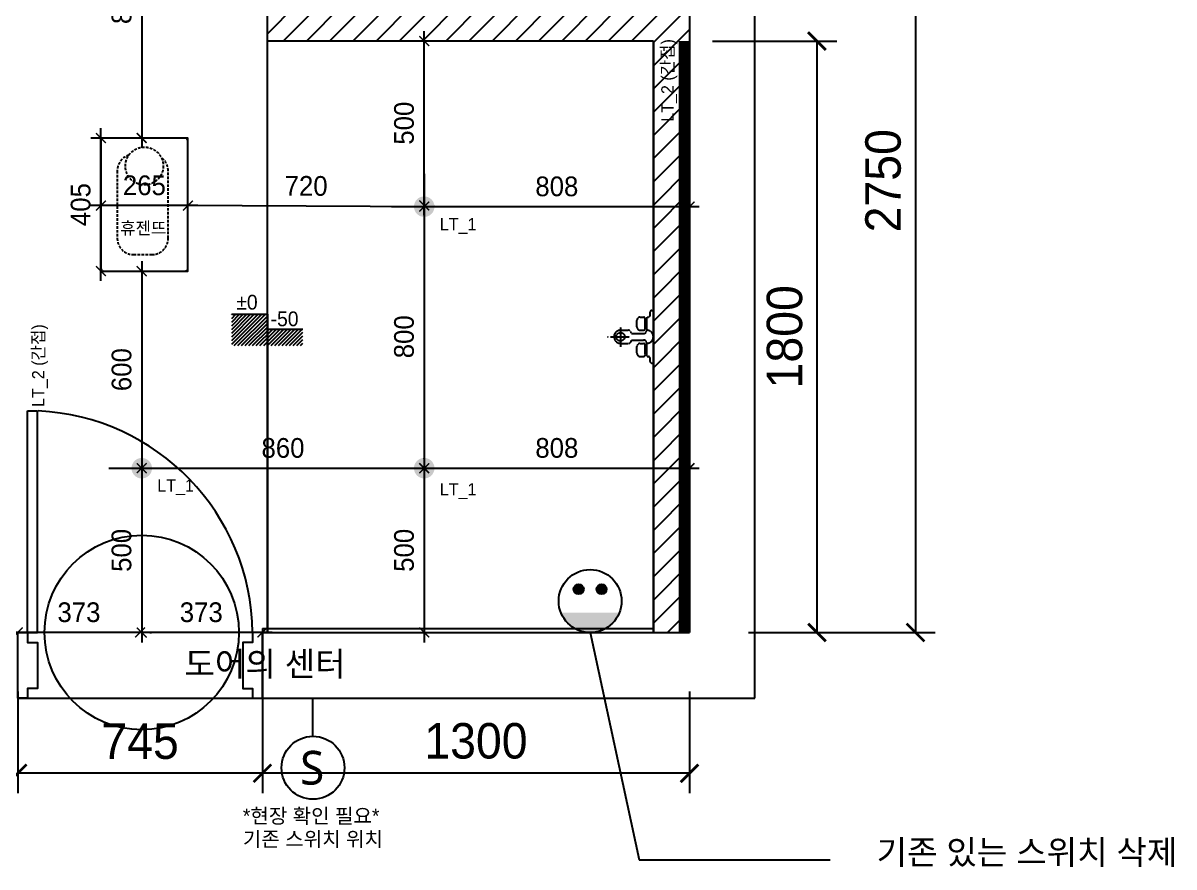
# Model space of a CAD drawing. Header units: millimetres. Extents: x 217202 to 745838, y -6815 to 171372.
# Drawn here: x 423151 to 426656, y 33573 to 36141 of the extents above; entities that cross this region are included whole.
import ezdxf
from ezdxf.enums import TextEntityAlignment as Align

# ---------------------------------------------------------------- set-up
doc = ezdxf.new("R2010")
doc.units = ezdxf.units.MM
doc.header["$PDMODE"] = 3
doc.linetypes.add('DASHED', pattern=[0.75, 0.5, -0.25])
doc.linetypes.add('DH-HID2', pattern=[1.2, 0.8, -0.4])
doc.layers.get('DEFPOINTS').update_dxf_attribs({"color": 248})
for name, color, linetype in [('03-WAL NEW', 3, 'Continuous'), ('06-FUR', 6, 'Continuous'), ('06-LIGHT', 4, 'Continuous'), ('07-DIM', 5, 'Continuous'), ('C-WALL1', 2, 'Continuous'), ('FU-FURM', 251, 'DH-HID2'), ('FUR', 8, 'DASHED'), ('HAT', 5, 'Continuous'), ('RC-LIGHT', 7, 'Continuous'), ('TOILET-1', 6, 'Continuous'), ('도면층4', 4, 'Continuous'), ('도면층5', 5, 'Continuous'), ('설비', 140, 'Continuous')]:
    doc.layers.add(name, color=color, linetype=linetype)
doc.styles.add('HY 울릉도 L', font='')
doc.styles.get("Standard").update_dxf_attribs({"font": ''})
doc.styles.add('YOURNAME', font='HY울릉도M.TTF')
doc.styles.add('코레일둥고', font='Korail_Round_Gothic_Medium.ttf')
doc.styles.get('HY 울릉도 L').set_extended_font_data('HY울릉도L')
doc.styles.get('Standard').set_extended_font_data('Haan YGodic 230')
doc.linetypes.add('ZIGZAG', pattern='A,0.0001,-0.2,[131,ltypeshp.shx,S=0.2,R=0,X=-0.2,Y=0],-0.4,[131,ltypeshp.shx,S=0.2,R=180,X=0.2,Y=0],-0.2', length=0.8001)
doc.dimstyles.new('30', dxfattribs={"dimscale": 30, "dimtxt": 2, "dimasz": 1, "dimexe": 1, "dimexo": 1, "dimgap": 1, "dimtad": 1, "dimdec": 0, "dimrnd": 0.05, "dimdsep": 46, "dimlunit": 6, "dimtxsty": 'HY 울릉도 L', "dimblk": 'ARCHTICK', "dimcen": 2.5, "dimdle": 1, "dimclrd": 133, "dimclre": 133, "dimclrt": 30, "dimadec": 0, "dimazin": 0, "dimtfac": 1, "dimtdec": 0, "dimtix": 1, "dimtmove": 2, "dimatfit": 3, "dimldrblk": 'ARCHTICK', "dimfxl": 1, "dimlwd": -1, "dimlwe": -1, "dimarcsym": 0})
doc.dimstyles.new('YOURNAME-60', dxfattribs={"dimscale": 60, "dimtxt": 1.8, "dimasz": 0.9, "dimexe": 1, "dimexo": 3, "dimgap": 0.7, "dimtad": 1, "dimdec": 0, "dimzin": 0, "dimdsep": 46, "dimtxsty": 'YOURNAME', "dimblk": 'ARCHTICK', "dimcen": 0, "dimclrd": 1, "dimclre": 1, "dimclrt": 7, "dimadec": 0, "dimazin": 0, "dimtfac": 1, "dimtdec": 0, "dimtix": 1, "dimtmove": 2, "dimatfit": 3, "dimldrblk": 'ARCHTICK', "dimfxl": 1, "dimtolj": 1, "dimtzin": 0, "dimarcsym": 0})

# ---------------------------------------------------------------- blocks, each defined once
blk = doc.blocks.new('_ArchTick')
at = {"color": 0, "linetype": 'ByBlock', "const_width": 0.15}
blk.add_lwpolyline([(-0.5, -0.5), (0.5, 0.5)], dxfattribs=at)
blk = doc.blocks.new('*D972')
at = {"layer": 'DEFPOINTS', "color": 0, "transparency": 16777216}
for p in [(423880.2, 34286.4), (425180.6, 34286.4), (423880.2, 33857.8)]:
    blk.add_point(p, dxfattribs=at)
at = {"layer": 'HAT', "color": 1, "lineweight": -2, "transparency": 16777216}
for p, q in [((423880.2, 34106.4), (423880.2, 33797.8)), ((425180.6, 34106.4), (425180.6, 33797.8)), ((425180.6, 33857.8), (423880.2, 33857.8))]:
    blk.add_line(p, q, dxfattribs=at)
at = {"layer": 'HAT', "color": 1, "lineweight": -2, "transparency": 16777216, "xscale": 54, "yscale": 54, "zscale": 54, "rotation": 180}
blk.add_blockref('_ArchTick', (423880.2, 33857.8), dxfattribs=at)
at = {"layer": 'HAT', "color": 1, "lineweight": -2, "transparency": 16777216, "xscale": 54, "yscale": 54, "zscale": 54}
blk.add_blockref('_ArchTick', (425180.6, 33857.8), dxfattribs=at)
at = {"layer": 'HAT', "color": 7, "transparency": 16777216, "insert": (424530.4, 33956), "char_height": 108, "attachment_point": 5, "style": 'YOURNAME'}
blk.add_mtext('\\A1;1300', dxfattribs=at)
blk = doc.blocks.new('*D973')
at = {"layer": 'DEFPOINTS', "color": 0, "transparency": 16777216}
for p in [(423135.2, 34286.4), (423880.2, 34286.4), (423135.2, 33857.8)]:
    blk.add_point(p, dxfattribs=at)
at = {"layer": 'HAT', "color": 1, "lineweight": -2, "transparency": 16777216}
for p, q in [((423135.2, 34106.4), (423135.2, 33797.8)), ((423880.2, 34106.4), (423880.2, 33797.8)), ((423880.2, 33857.8), (423135.2, 33857.8))]:
    blk.add_line(p, q, dxfattribs=at)
at = {"layer": 'HAT', "color": 1, "lineweight": -2, "transparency": 16777216, "xscale": 54, "yscale": 54, "zscale": 54, "rotation": 180}
blk.add_blockref('_ArchTick', (423135.2, 33857.8), dxfattribs=at)
at = {"layer": 'HAT', "color": 1, "lineweight": -2, "transparency": 16777216, "xscale": 54, "yscale": 54, "zscale": 54}
blk.add_blockref('_ArchTick', (423880.2, 33857.8), dxfattribs=at)
at = {"layer": 'HAT', "color": 7, "transparency": 16777216, "insert": (423507.7, 33954.9), "char_height": 108, "attachment_point": 5, "style": 'YOURNAME'}
blk.add_mtext('\\A1;745', dxfattribs=at)
blk = doc.blocks.new('*D948')
at = {"layer": 'DEFPOINTS', "color": 0, "transparency": 16777216}
for p in [(425180.6, 37036.4), (425180.6, 34286.4), (425868.8, 34286.4)]:
    blk.add_point(p, dxfattribs=at)
at = {"layer": 'HAT', "color": 1, "lineweight": -2, "transparency": 16777216}
for p, q in [((425360.6, 37036.4), (425928.8, 37036.4)), ((425868.8, 37036.4), (425868.8, 34286.4)), ((425360.6, 34286.4), (425928.8, 34286.4))]:
    blk.add_line(p, q, dxfattribs=at)
at = {"layer": 'HAT', "color": 1, "lineweight": -2, "transparency": 16777216, "xscale": 54, "yscale": 54, "zscale": 54}
for p, rotation in [((425868.8, 37036.4), 90), ((425868.8, 34286.4), 270)]:
    blk.add_blockref('_ArchTick', p, dxfattribs=dict(at, rotation=rotation))
at = {"layer": 'HAT', "color": 7, "transparency": 16777216, "insert": (425770.6, 35661.4), "char_height": 108, "attachment_point": 5, "rotation": 90, "style": 'YOURNAME'}
blk.add_mtext('\\A1;2750', dxfattribs=at)
blk = doc.blocks.new('*D950')
at = {"layer": 'DEFPOINTS', "color": 0, "transparency": 16777216}
for p in [(425070.6, 36086.4), (425180.6, 34286.4), (425568.8, 34286.4)]:
    blk.add_point(p, dxfattribs=at)
at = {"layer": 'HAT', "color": 1, "lineweight": -2, "transparency": 16777216}
for p, q in [((425250.6, 36086.4), (425628.8, 36086.4)), ((425568.8, 36086.4), (425568.8, 34286.4)), ((425360.6, 34286.4), (425628.8, 34286.4))]:
    blk.add_line(p, q, dxfattribs=at)
at = {"layer": 'HAT', "color": 1, "lineweight": -2, "transparency": 16777216, "xscale": 54, "yscale": 54, "zscale": 54}
for p, rotation in [((425568.8, 36086.4), 90), ((425568.8, 34286.4), 270)]:
    blk.add_blockref('_ArchTick', p, dxfattribs=dict(at, rotation=rotation))
at = {"layer": 'HAT', "color": 7, "transparency": 16777216, "insert": (425470.6, 35186.4), "char_height": 108, "attachment_point": 5, "rotation": 90, "style": 'YOURNAME'}
blk.add_mtext('\\A1;1800', dxfattribs=at)
blk = doc.blocks.new('ghehrth')
at = {"layer": '06-LIGHT'}
h = blk.add_hatch(color=256, dxfattribs=at)
h.dxf.hatch_style = 1
edge = h.paths.add_edge_path()
edge.add_arc((74745, 23106.8), 31.2, 270, 630)
at = {"color": 1, "linetype": 'Continuous'}
for p, q in [((74745, 23006.8), (74745, 23206.8)), ((74645, 23106.8), (74845, 23106.8))]:
    blk.add_line(p, q, dxfattribs=at)
blk = doc.blocks.new('*D960')
at = {"layer": '06-FUR', "color": 133, "transparency": 16777216}
for p, q in [((423512.7, 36646.3), (423512.7, 35761.3)), ((423542.7, 36616.3), (423542.7, 36616.3)), ((423542.7, 35791.3), (423542.7, 35791.3))]:
    blk.add_line(p, q, dxfattribs=at)
at = {"layer": 'DEFPOINTS', "color": 0, "transparency": 16777216}
for p in [(423512.7, 36616.3), (423512.7, 35791.3), (423512.7, 35791.3)]:
    blk.add_point(p, dxfattribs=at)
at = {"layer": '06-FUR', "color": 133, "transparency": 16777216, "xscale": 30, "yscale": 30, "zscale": 30}
for p, rotation in [((423512.7, 36616.3), 90), ((423512.7, 35791.3), 270)]:
    blk.add_blockref('_ArchTick', p, dxfattribs=dict(at, rotation=rotation))
at = {"layer": '06-FUR', "color": 30, "transparency": 16777216, "insert": (423451.4, 36203.8), "char_height": 60, "attachment_point": 5, "rotation": 90, "style": 'HY 울릉도 L'}
blk.add_mtext('825', dxfattribs=at)
blk = doc.blocks.new('*D961')
at = {"layer": '06-FUR', "color": 133, "transparency": 16777216}
for p, q in [((423512.7, 35416.3), (423512.7, 34756.4)), ((423542.7, 35386.3), (423542.7, 35386.3)), ((423542.7, 34786.4), (423542.7, 34786.4))]:
    blk.add_line(p, q, dxfattribs=at)
at = {"layer": 'DEFPOINTS', "color": 0, "transparency": 16777216}
for p in [(423512.7, 35386.3), (423512.7, 34786.4), (423512.7, 34786.4)]:
    blk.add_point(p, dxfattribs=at)
at = {"layer": '06-FUR', "color": 133, "transparency": 16777216, "xscale": 30, "yscale": 30, "zscale": 30}
for p, rotation in [((423512.7, 35386.3), 90), ((423512.7, 34786.4), 270)]:
    blk.add_blockref('_ArchTick', p, dxfattribs=dict(at, rotation=rotation))
at = {"layer": '06-FUR', "color": 30, "transparency": 16777216, "insert": (423451.5, 35086.4), "char_height": 60, "attachment_point": 5, "rotation": 90, "style": 'HY 울릉도 L'}
blk.add_mtext('600', dxfattribs=at)
blk = doc.blocks.new('*D981')
at = {"layer": '06-FUR', "color": 133, "transparency": 16777216}
for p, q in [((423512.7, 34816.4), (423512.7, 34256.4)), ((423542.7, 34786.4), (423542.7, 34786.4)), ((423537.7, 34286.4), (423542.7, 34286.4))]:
    blk.add_line(p, q, dxfattribs=at)
at = {"layer": 'DEFPOINTS', "color": 0, "transparency": 16777216}
for p in [(423512.7, 34786.4), (423507.7, 34286.4), (423512.7, 34286.4)]:
    blk.add_point(p, dxfattribs=at)
at = {"layer": '06-FUR', "color": 133, "transparency": 16777216, "xscale": 30, "yscale": 30, "zscale": 30}
for p, rotation in [((423512.7, 34786.4), 90), ((423512.7, 34286.4), 270)]:
    blk.add_blockref('_ArchTick', p, dxfattribs=dict(at, rotation=rotation))
at = {"layer": '06-FUR', "color": 30, "transparency": 16777216, "insert": (423451.4, 34536.4), "char_height": 60, "attachment_point": 5, "rotation": 90, "style": 'HY 울릉도 L'}
blk.add_mtext('500', dxfattribs=at)
blk = doc.blocks.new('*D962')
at = {"layer": '06-FUR', "color": 133, "transparency": 16777216}
for p, q in [((424372.9, 34816.5), (424372.9, 34256.4)), ((424402.9, 34786.5), (424402.9, 34786.5)), ((424402.9, 34286.4), (424402.9, 34286.4))]:
    blk.add_line(p, q, dxfattribs=at)
at = {"layer": 'DEFPOINTS', "color": 0, "transparency": 16777216}
for p in [(424372.9, 34786.5), (424372.9, 34286.4), (424372.9, 34286.4)]:
    blk.add_point(p, dxfattribs=at)
at = {"layer": '06-FUR', "color": 133, "transparency": 16777216, "xscale": 30, "yscale": 30, "zscale": 30}
for p, rotation in [((424372.9, 34786.5), 90), ((424372.9, 34286.4), 270)]:
    blk.add_blockref('_ArchTick', p, dxfattribs=dict(at, rotation=rotation))
at = {"layer": '06-FUR', "color": 30, "transparency": 16777216, "insert": (424311.6, 34536.5), "char_height": 60, "attachment_point": 5, "rotation": 90, "style": 'HY 울릉도 L'}
blk.add_mtext('500', dxfattribs=at)
blk = doc.blocks.new('*D963')
at = {"layer": '06-FUR', "color": 133, "transparency": 16777216}
for p, q in [((424372.9, 35616.5), (424372.9, 34756.5)), ((424402.9, 35586.5), (424402.9, 35586.5)), ((424402.9, 34786.5), (424402.9, 34786.5))]:
    blk.add_line(p, q, dxfattribs=at)
at = {"layer": 'DEFPOINTS', "color": 0, "transparency": 16777216}
for p in [(424372.9, 35586.5), (424372.9, 34786.5), (424372.9, 34786.5)]:
    blk.add_point(p, dxfattribs=at)
at = {"layer": '06-FUR', "color": 133, "transparency": 16777216, "xscale": 30, "yscale": 30, "zscale": 30}
for p, rotation in [((424372.9, 35586.5), 90), ((424372.9, 34786.5), 270)]:
    blk.add_blockref('_ArchTick', p, dxfattribs=dict(at, rotation=rotation))
at = {"layer": '06-FUR', "color": 30, "transparency": 16777216, "insert": (424311.6, 35186.5), "char_height": 60, "attachment_point": 5, "rotation": 90, "style": 'HY 울릉도 L'}
blk.add_mtext('800', dxfattribs=at)
blk = doc.blocks.new('*D964')
at = {"layer": '06-FUR', "color": 133, "transparency": 16777216}
for p, q in [((423653.4, 35615.8), (423653.4, 35615.8)), ((424373, 35612.5), (424373, 35612.5)), ((424402.9, 35582.4), (423623.2, 35585.9))]:
    blk.add_line(p, q, dxfattribs=at)
at = {"layer": 'DEFPOINTS', "color": 0, "transparency": 16777216}
for p in [(423653.2, 35585.8), (423653.2, 35585.8), (424372.9, 35582.5)]:
    blk.add_point(p, dxfattribs=at)
at = {"layer": '06-FUR', "color": 133, "transparency": 16777216, "xscale": 30, "yscale": 30, "zscale": 30}
for p, rotation in [((423653.2, 35585.8), 179.7415608344424), ((424372.9, 35582.5), 359.7415608344425)]:
    blk.add_blockref('_ArchTick', p, dxfattribs=dict(at, rotation=rotation))
at = {"layer": '06-FUR', "color": 30, "transparency": 16777216, "insert": (424013.3, 35645.4), "char_height": 60, "attachment_point": 5, "rotation": 359.7416, "style": 'HY 울릉도 L'}
blk.add_mtext('720', dxfattribs=at)
blk = doc.blocks.new('*D966')
at = {"layer": '06-FUR', "color": 133, "transparency": 16777216}
for p, q in [((424372.9, 35556.5), (424372.9, 36116.4)), ((424402.9, 36086.4), (424402.9, 36086.4)), ((424402.9, 35586.5), (424402.9, 35586.5))]:
    blk.add_line(p, q, dxfattribs=at)
at = {"layer": 'DEFPOINTS', "color": 0, "transparency": 16777216}
for p in [(424372.9, 36086.4), (424372.9, 36086.4), (424372.9, 35586.5)]:
    blk.add_point(p, dxfattribs=at)
at = {"layer": '06-FUR', "color": 133, "transparency": 16777216, "xscale": 30, "yscale": 30, "zscale": 30}
for p, rotation in [((424372.9, 36086.4), 90), ((424372.9, 35586.5), 270)]:
    blk.add_blockref('_ArchTick', p, dxfattribs=dict(at, rotation=rotation))
at = {"layer": '06-FUR', "color": 30, "transparency": 16777216, "insert": (424311.6, 35836.5), "char_height": 60, "attachment_point": 5, "rotation": 90, "style": 'HY 울릉도 L'}
blk.add_mtext('500', dxfattribs=at)
blk = doc.blocks.new('*D969')
at = {"layer": '06-FUR', "color": 133, "transparency": 16777216}
for p, q in [((423512.7, 34956.4), (423512.7, 34756.5)), ((424372.9, 34816.4), (424372.9, 34816.5)), ((423482.7, 34786.5), (424402.9, 34786.5))]:
    blk.add_line(p, q, dxfattribs=at)
at = {"layer": 'DEFPOINTS', "color": 0, "transparency": 16777216}
for p in [(423512.7, 34986.4), (424372.9, 34786.5), (424372.9, 34786.4)]:
    blk.add_point(p, dxfattribs=at)
at = {"layer": '06-FUR', "color": 133, "transparency": 16777216, "xscale": 30, "yscale": 30, "zscale": 30, "rotation": 180}
blk.add_blockref('_ArchTick', (423512.7, 34786.5), dxfattribs=at)
at = {"layer": '06-FUR', "color": 133, "transparency": 16777216, "xscale": 30, "yscale": 30, "zscale": 30}
blk.add_blockref('_ArchTick', (424372.9, 34786.5), dxfattribs=at)
at = {"layer": '06-FUR', "color": 30, "transparency": 16777216, "insert": (423942.8, 34847.8), "char_height": 60, "attachment_point": 5, "style": 'HY 울릉도 L'}
blk.add_mtext('860', dxfattribs=at)
blk = doc.blocks.new('*D982')
at = {"layer": '06-FUR', "color": 133, "transparency": 16777216}
for p, q in [((424342.9, 35582.5), (425210.6, 35582.5)), ((425180.6, 35570.9), (425180.6, 35552.5))]:
    blk.add_line(p, q, dxfattribs=at)
at = {"layer": 'DEFPOINTS', "color": 0, "transparency": 16777216}
for p in [(424372.9, 35582.5), (425180.6, 35600.9), (425180.6, 35582.5)]:
    blk.add_point(p, dxfattribs=at)
at = {"layer": '06-FUR', "color": 133, "transparency": 16777216, "xscale": 30, "yscale": 30, "zscale": 30, "rotation": 180}
blk.add_blockref('_ArchTick', (424372.9, 35582.5), dxfattribs=at)
at = {"layer": '06-FUR', "color": 133, "transparency": 16777216, "xscale": 30, "yscale": 30, "zscale": 30}
blk.add_blockref('_ArchTick', (425180.6, 35582.5), dxfattribs=at)
at = {"layer": '06-FUR', "color": 30, "transparency": 16777216, "insert": (424776.7, 35643.8), "char_height": 60, "attachment_point": 5, "style": 'HY 울릉도 L'}
blk.add_mtext('808', dxfattribs=at)
blk = doc.blocks.new('*D983')
at = {"layer": '06-FUR', "color": 133, "transparency": 16777216}
for p, q in [((425180.6, 34863.1), (425180.6, 34756.5)), ((424342.9, 34786.5), (425210.6, 34786.5))]:
    blk.add_line(p, q, dxfattribs=at)
at = {"layer": 'DEFPOINTS', "color": 0, "transparency": 16777216}
for p in [(425180.6, 34893.1), (424372.9, 34786.5), (425180.6, 34786.5)]:
    blk.add_point(p, dxfattribs=at)
at = {"layer": '06-FUR', "color": 133, "transparency": 16777216, "xscale": 30, "yscale": 30, "zscale": 30, "rotation": 180}
blk.add_blockref('_ArchTick', (424372.9, 34786.5), dxfattribs=at)
at = {"layer": '06-FUR', "color": 133, "transparency": 16777216, "xscale": 30, "yscale": 30, "zscale": 30}
blk.add_blockref('_ArchTick', (425180.6, 34786.5), dxfattribs=at)
at = {"layer": '06-FUR', "color": 30, "transparency": 16777216, "insert": (424776.7, 34847.8), "char_height": 60, "attachment_point": 5, "style": 'HY 울릉도 L'}
blk.add_mtext('808', dxfattribs=at)
blk = doc.blocks.new('*D984')
at = {"layer": '06-FUR', "color": 133, "transparency": 16777216}
blk.add_line((423910.2, 34286.4), (423477.7, 34286.4), dxfattribs=at)
at = {"layer": 'DEFPOINTS', "color": 0, "transparency": 16777216}
for p in [(423507.7, 34286.4), (423507.7, 34286.4), (423880.2, 34286.4)]:
    blk.add_point(p, dxfattribs=at)
at = {"layer": '06-FUR', "color": 133, "transparency": 16777216, "xscale": 30, "yscale": 30, "zscale": 30, "rotation": 180}
blk.add_blockref('_ArchTick', (423507.7, 34286.4), dxfattribs=at)
at = {"layer": '06-FUR', "color": 133, "transparency": 16777216, "xscale": 30, "yscale": 30, "zscale": 30}
blk.add_blockref('_ArchTick', (423880.2, 34286.4), dxfattribs=at)
at = {"layer": '06-FUR', "color": 30, "transparency": 16777216, "insert": (423694, 34347.7), "char_height": 60, "attachment_point": 5, "style": 'HY 울릉도 L'}
blk.add_mtext('373', dxfattribs=at)
blk = doc.blocks.new('*D970')
at = {"layer": '06-FUR', "color": 133, "transparency": 16777216}
blk.add_line((423537.7, 34286.4), (423105.2, 34286.4), dxfattribs=at)
at = {"layer": 'DEFPOINTS', "color": 0, "transparency": 16777216}
for p in [(423135.2, 34286.4), (423135.2, 34286.4), (423507.7, 34286.4)]:
    blk.add_point(p, dxfattribs=at)
at = {"layer": '06-FUR', "color": 133, "transparency": 16777216, "xscale": 30, "yscale": 30, "zscale": 30, "rotation": 180}
blk.add_blockref('_ArchTick', (423135.2, 34286.4), dxfattribs=at)
at = {"layer": '06-FUR', "color": 133, "transparency": 16777216, "xscale": 30, "yscale": 30, "zscale": 30}
blk.add_blockref('_ArchTick', (423507.7, 34286.4), dxfattribs=at)
at = {"layer": '06-FUR', "color": 30, "transparency": 16777216, "insert": (423321.5, 34347.7), "char_height": 60, "attachment_point": 5, "style": 'HY 울릉도 L'}
blk.add_mtext('373', dxfattribs=at)
blk = doc.blocks.new('*D985')
at = {"layer": '06-FUR', "color": 133, "transparency": 16777216}
for p, q in [((423388.2, 35416.3), (423388.2, 35615.8)), ((423683.2, 35585.8), (423358.2, 35585.8))]:
    blk.add_line(p, q, dxfattribs=at)
at = {"layer": 'DEFPOINTS', "color": 0, "transparency": 16777216}
for p in [(423388.2, 35585.8), (423653.2, 35585.8), (423388.2, 35386.3)]:
    blk.add_point(p, dxfattribs=at)
at = {"layer": '06-FUR', "color": 133, "transparency": 16777216, "xscale": 30, "yscale": 30, "zscale": 30, "rotation": 180}
blk.add_blockref('_ArchTick', (423388.2, 35585.8), dxfattribs=at)
at = {"layer": '06-FUR', "color": 133, "transparency": 16777216, "xscale": 30, "yscale": 30, "zscale": 30}
blk.add_blockref('_ArchTick', (423653.2, 35585.8), dxfattribs=at)
at = {"layer": '06-FUR', "color": 30, "transparency": 16777216, "insert": (423520.7, 35647.1), "char_height": 60, "attachment_point": 5, "style": 'HY 울릉도 L'}
blk.add_mtext('265', dxfattribs=at)
blk = doc.blocks.new('*D986')
at = {"layer": '06-FUR', "color": 133, "transparency": 16777216}
for p, q in [((423388.2, 35356.3), (423388.2, 35821.3)), ((423623.2, 35791.3), (423358.2, 35791.3)), ((423418.2, 35386.3), (423418.2, 35386.3))]:
    blk.add_line(p, q, dxfattribs=at)
at = {"layer": 'DEFPOINTS', "color": 0, "transparency": 16777216}
for p in [(423388.2, 35791.3), (423653.2, 35791.3), (423388.2, 35386.3)]:
    blk.add_point(p, dxfattribs=at)
at = {"layer": '06-FUR', "color": 133, "transparency": 16777216, "xscale": 30, "yscale": 30, "zscale": 30}
for p, rotation in [((423388.2, 35791.3), 90), ((423388.2, 35386.3), 270)]:
    blk.add_blockref('_ArchTick', p, dxfattribs=dict(at, rotation=rotation))
at = {"layer": '06-FUR', "color": 30, "transparency": 16777216, "insert": (423326.9, 35588.8), "char_height": 60, "attachment_point": 5, "rotation": 90, "style": 'HY 울릉도 L'}
blk.add_mtext('405', dxfattribs=at)

msp = doc.modelspace()

# ---------------------------------------------------------------- hatches: boundary and pattern name
h = msp.add_hatch()
h.set_pattern_fill('ANSI31', color=8, scale=2.5, angle=180)
h.set_pattern_definition([(225, (353684.248, -45153.904), (5.6126601, -5.6126601), [])])
h.paths.add_polyline_path([(423786.8, 35254.9), (423895.2, 35254.9), (423895.2, 35209.9), (424003.7, 35209.9), (424003.7, 35159.9), (423786.8, 35159.9)])
at = {"layer": '03-WAL NEW'}
h = msp.add_hatch(dxfattribs=at)
h.set_pattern_fill('_USER', color=8, scale=50, angle=45, pattern_type=0)
h.set_pattern_definition([(45, (116800.605, -33822.176), (-35.355339, 35.355339), [])])
h.paths.add_polyline_path([(425180.6, 36806.4), (425070.6, 36806.4), (425070.6, 36196.4), (423895.2, 36196.4), (423895.2, 36086.4), (425070.6, 36086.4), (425070.6, 34286.4), (425180.6, 34286.4)])
at = {"layer": '설비', "true_color": 0x636466}
h = msp.add_hatch(color=251, dxfattribs=at)
edge = h.paths.add_edge_path()
edge.add_arc((424843.1, 34418), 15.3, 0, 360)
h = msp.add_hatch(color=251, dxfattribs=at)
edge = h.paths.add_edge_path()
edge.add_arc((424913.1, 34418), 15.3, 0, 360)
h = msp.add_hatch(color=251, dxfattribs=at)
edge = h.paths.add_edge_path()
edge.add_line((424967, 34346.4), (424789.2, 34346.4))
edge.add_ellipse((424878.1, 34382.2), major_axis=(67.8, 67.8), ratio=1, start_angle=156.9578, end_angle=293.0422)

# ---------------------------------------------------------------- linework, layer by layer
at = {"layer": '06-LIGHT'}
msp.add_lwpolyline([(423786.8, 35254.9), (423895.2, 35254.9), (423895.2, 35209.9), (424003.7, 35209.9)], dxfattribs=at)
at = {"layer": '07-DIM'}
for q in [(425070.6, 34298.4), (423880.2, 34286.4)]:
    msp.add_line((423880.2, 34298.4), q, dxfattribs=at)
at = {"layer": 'C-WALL1'}
for p, q in [((425380.1, 34086.4), (425380.1, 38585.9)), ((425180.6, 37036.4), (425180.6, 34286.4)), ((423880.2, 34286.4), (425180.6, 34286.4)), ((423880.2, 34286.4), (423880.2, 34086.4)), ((423880.2, 34286.4), (425180.6, 34286.4)), ((423880.2, 34086.4), (425180.6, 34086.4)), ((425180.6, 34086.4), (425380.1, 34086.4))]:
    msp.add_line(p, q, dxfattribs=at)
at = {"layer": 'C-WALL1', "color": 240, "true_color": 0xed1f24}
msp.add_lwpolyline([(423388.2, 35791.3), (423388.2, 35386.3), (423653.2, 35386.3), (423653.2, 35791.3)], close=True, dxfattribs=at)
at = {"layer": 'FU-FURM', "ltscale": 10}
msp.add_lwpolyline([(423388.2, 35781.4), (423388.2, 35396.4, 0.414214), (423398.2, 35386.4), (423643.2, 35386.4, 0.414214), (423653.2, 35396.4), (423653.2, 35781.4, 0.414214), (423643.2, 35791.4), (423398.2, 35791.4, 0.414214)], format="xyb", close=True, dxfattribs=at)
msp.add_lwpolyline([(423473.5, 35739.2, 0.329076), (423438.2, 35691.4), (423438.2, 35486.4, 0.414214), (423488.2, 35436.4), (423543.2, 35436.4, 0.414214), (423593.2, 35486.4), (423593.2, 35691.4, 0.243332), (423572.1, 35732.2)], format="xyb", dxfattribs=at)
msp.add_circle((423520.7, 35706.2), 57.6, dxfattribs=at)
at = {"layer": 'FUR'}
for p, q in [((425060.6, 35251.4), (425060.6, 35261.4)), ((425065.6, 35266.4), (425070.6, 35266.4)), ((425070.6, 35106.4), (425070.6, 35266.4)), ((425020.6, 35216.4), (425020.6, 35236.4)), ((425030.6, 35246.4), (425040.6, 35246.4)), ((425045.6, 35211.4), (425045.6, 35241.4)), ((425050.6, 35246.4), (425055.6, 35246.4)), ((425050.6, 35206.4), (425050.6, 35246.4)), ((424970.6, 35215.9), (424970.6, 35155.4)), ((424970.6, 35206.4), (424993.7, 35206.4)), ((425003.7, 35196.4), (425040.6, 35196.4)), ((425030.6, 35206.4), (425040.6, 35206.4)), ((424931.3, 35186.4), (424934.1, 35186.4)), ((424940.6, 35186.4), (424997.9, 35186.4)), ((424970.6, 35166.4), (424994.7, 35166.4)), ((425003.7, 35176.4), (425040.6, 35176.4)), ((425003.7, 35175.4), (425003.7, 35176.4)), ((425020.6, 35136.4), (425020.6, 35156.4)), ((425030.6, 35166.4), (425040.6, 35166.4)), ((425045.6, 35131.4), (425045.6, 35161.4)), ((425050.6, 35126.4), (425050.6, 35166.4)), ((425030.6, 35126.4), (425040.6, 35126.4)), ((425050.6, 35126.4), (425055.6, 35126.4)), ((425060.6, 35111.4), (425060.6, 35121.4)), ((425065.6, 35106.4), (425070.6, 35106.4))]:
    msp.add_line(p, q, dxfattribs=at)
msp.add_circle((424970.6, 35186.4), 12.9, dxfattribs=at)
for centre, radius, start, end in [((425065.6, 35261.4), 5, 90, 180), ((425030.6, 35236.4), 10, 90, 180), ((425040.6, 35241.4), 5, 0, 90), ((425055.6, 35251.4), 5, 270, 0), ((424970.6, 35186.4), 20, 90, 180), ((424993.7, 35196.4), 10, 0, 90), ((425030.6, 35216.4), 10, 180, 270), ((425040.6, 35211.4), 5, 270, 0), ((425040.6, 35206.4), 10, 270, 0), ((425050.6, 35186.4), 20, 270, 90), ((424970.6, 35186.4), 20, 180, 270), ((424994.7, 35175.4), 9, 270, 0), ((425030.6, 35156.4), 10, 90, 180), ((425040.6, 35166.4), 10, 0, 90), ((425040.6, 35161.4), 5, 0, 90), ((425030.6, 35136.4), 10, 180, 270), ((425040.6, 35131.4), 5, 270, 0), ((425055.6, 35121.4), 5, 0, 90), ((425065.6, 35111.4), 5, 180, 270)]:
    msp.add_arc(centre, radius, start, end, dxfattribs=at)
at = {"layer": 'RC-LIGHT', "color": 10}
msp.add_line((423895.2, 34286.4), (423895.2, 37099.5), dxfattribs=at)
at = {"layer": 'RC-LIGHT', "color": 10, "const_width": 30}
msp.add_lwpolyline([(425162.8, 34286.4), (425162.8, 36086.4)], dxfattribs=at)
at = {"layer": 'TOILET-1'}
for p, q in [((423895.2, 36086.4), (423895.2, 36196.4)), ((425070.6, 36086.4), (423895.2, 36086.4)), ((425070.6, 36086.4), (423895.2, 36086.4)), ((425070.6, 36086.4), (425070.6, 34286.4)), ((425070.6, 34286.4), (425070.6, 36086.4)), ((423895.2, 35210.3), (423895.2, 34286.4))]:
    msp.add_line(p, q, dxfattribs=at)
at = {"layer": 'TOILET-1', "color": 240}
for p, q in [((424878.1, 34286.4), (425027.8, 33594.7)), ((425027.8, 33594.7), (425608.7, 33594.7))]:
    msp.add_line(p, q, dxfattribs=at)
at = {"layer": 'TOILET-1', "color": 240, "linetype": 'ZIGZAG', "ltscale": 50, "true_color": 0xed1f24}
msp.add_circle((423512.7, 34286.4), 296, dxfattribs=at)
at = {"layer": '도면층4'}
for p, q in [((423165.2, 34961.4), (423195.2, 34961.4)), ((423165.2, 34286.4), (423165.2, 34961.4)), ((423195.2, 34286.4), (423195.2, 34961.4)), ((423880.2, 34286.4), (423135.2, 34286.4)), ((423165.2, 34286.4), (423195.2, 34286.4)), ((423135.2, 34086.4), (423880.2, 34086.4))]:
    msp.add_line(p, q, dxfattribs=at)
for points in [[(423135.2, 34286.4), (423165.2, 34286.4), (423165.2, 34256.4), (423195.2, 34256.4), (423195.2, 34116.4), (423165.2, 34116.4), (423165.2, 34086.4), (423135.2, 34086.4), (423135.2, 34286.4)], [(423880.2, 34286.4), (423850.2, 34286.4), (423850.2, 34256.4), (423820.2, 34256.4), (423820.2, 34116.4), (423850.2, 34116.4), (423850.2, 34086.4), (423880.2, 34086.4), (423880.2, 34286.4)]]:
    msp.add_lwpolyline(points, dxfattribs=at)
at = {"layer": '도면층5'}
msp.add_arc((423166.4, 34277.6), 683.9, 0.7397, 87.3773, dxfattribs=at)
at = {"layer": '설비', "color": 240, "true_color": 0xed1f24}
msp.add_line((424034.2, 33970.5), (424034.2, 34086.4), dxfattribs=at)
at = {"layer": '설비', "color": 251, "true_color": 0x636466}
for centre, radius in [((424878.1, 34382.2), 95.8), ((424843.1, 34418), 15.3), ((424913.1, 34418), 15.3)]:
    msp.add_circle(centre, radius, dxfattribs=at)
at = {"layer": '설비', "color": 10}
msp.add_circle((424034.2, 33874.7), 95.8, dxfattribs=at)

# ---------------------------------------------------------------- block references
at = {"layer": '06-LIGHT', "rotation": 270}
for p in [(401266.1, 110327.5), (400406, 109531.4), (401266.1, 109531.5)]:
    msp.add_blockref('ghehrth', p, dxfattribs=at)

# ---------------------------------------------------------------- texts
at = {"layer": '도면층4', "style": '코레일둥고'}
for s, p in [('%%P0', (423800.6, 35269.2)), ('-50', (423905.1, 35218.6))]:
    msp.add_text(s, height=45, dxfattribs=at).set_placement(p)
at = {"layer": '설비', "color": 30, "style": '코레일둥고'}
for p in [(425094.7, 35841), (423178.8, 34973)]:
    msp.add_text('LT_2 (간접)', height=37.39, rotation=90, dxfattribs=at).set_placement(p, align=Align.TOP_LEFT)
for s, p in [('휴젠뜨', (423447, 35536)), ('LT_1', (424420.3, 35547.6)), ('LT_1', (423560.2, 34752.6)), ('LT_1', (424420.3, 34740.8))]:
    msp.add_text(s, height=37.39, dxfattribs=at).set_placement(p, align=Align.TOP_LEFT)
at = {"layer": '설비', "color": 240, "true_color": 0xed1f24, "style": '코레일둥고'}
for s, height, p in [('도어의 센터', 73.96, (423642.6, 34228.1)), ('*현장 확인 필요*', 44.85, (423820.6, 33750.6)), ('기존 스위치 위치', 44.85, (423820.6, 33680)), ('기존 있는 스위치 삭제', 73.959, (425750.4, 33654.6))]:
    msp.add_text(s, height=height, dxfattribs=at).set_placement(p, align=Align.TOP_LEFT)
at = {"layer": '설비', "color": 10, "insert": (424068.5, 33926.1), "char_height": 102.679, "attachment_point": 3}
msp.add_mtext_dynamic_manual_height_columns('{\\fMalgun Gothic|b0|i0|c129|p50;S}', width=163.712, gutter_width=1.14, heights=[0], dxfattribs=at)

# ---------------------------------------------------------------- dimensions: what is measured, and where the dimension line sits
at = {"layer": '06-FUR'}
for base, p1, p2, picture, middle in [((423512.7, 35791.3), (423512.7, 36616.3), (423512.7, 35791.3), '*D960', (423451.4, 36203.8)), ((423388.2, 35791.3), (423388.2, 35386.3), (423653.2, 35791.3), '*D986', (423326.9, 35588.8)), ((423512.7, 34786.4), (423512.7, 35386.3), (423512.7, 34786.4), '*D961', (423451.5, 35086.4)), ((423512.7, 34286.4), (423512.7, 34786.4), (423507.7, 34286.4), '*D981', (423451.4, 34536.4)), ((424372.9, 34286.4), (424372.9, 34786.5), (424372.9, 34286.4), '*D962', (424311.6, 34536.5))]:
    dim = msp.add_linear_dim(base=base, p1=p1, p2=p2, angle=90, dimstyle='30', override={"dimfxl": 1.25}, dxfattribs=at)
    dim.commit()
    dim.dimension.update_dxf_attribs({"geometry": picture, "text_midpoint": middle})
for p1, p2, picture, middle in [((424372.9, 35586.5), (424372.9, 36086.4), '*D966', (424311.6, 35836.5)), ((424372.9, 35582.5), (423653.2, 35585.8), '*D964', (424013.3, 35645.4)), ((424372.9, 35586.5), (424372.9, 34786.5), '*D963', (424311.6, 35186.5))]:
    dim = msp.add_aligned_dim(p1=p1, p2=p2, distance=0, dimstyle='30', override={"dimfxl": 1.25}, dxfattribs=at)
    dim.commit()
    dim.dimension.update_dxf_attribs({"geometry": picture, "text_midpoint": middle})
for base, p1, p2, picture, middle in [((423388.2, 35585.8), (423653.2, 35585.8), (423388.2, 35386.3), '*D985', (423520.7, 35647.1)), ((425180.6, 35582.5), (424372.9, 35582.5), (425180.6, 35600.9), '*D982', (424776.7, 35643.8)), ((424372.9, 34786.5), (423512.7, 34986.4), (424372.9, 34786.4), '*D969', (423942.8, 34847.8)), ((425180.6, 34786.5), (424372.9, 34786.5), (425180.6, 34893.1), '*D983', (424776.7, 34847.8)), ((423135.2235057, 34286.3961311), (423507.7235057, 34286.3961311), (423135.2235057, 34286.3961311), '*D970', (423321.4735057, 34347.7394147)), ((423507.7235057, 34286.3961311), (423880.2235057, 34286.3961311), (423507.7235057, 34286.3961311), '*D984', (423693.9735057, 34347.7394147))]:
    dim = msp.add_linear_dim(base=base, p1=p1, p2=p2, dimstyle='30', override={"dimfxl": 1.25}, dxfattribs=at)
    dim.commit()
    dim.dimension.update_dxf_attribs({"geometry": picture, "text_midpoint": middle})
at = {"layer": 'HAT'}
for base, p1, angle, picture, middle in [((425868.8, 34286.4), (425180.6, 37036.4), 90, '*D948', (425770.6, 35661.4)), ((425568.8, 34286.4), (425070.6, 36086.4), 270, '*D950', (425470.6, 35186.4))]:
    dim = msp.add_linear_dim(base=base, p1=p1, p2=(425180.6, 34286.4), angle=angle, dimstyle='YOURNAME-60', dxfattribs=at)
    dim.commit()
    dim.dimension.update_dxf_attribs({"geometry": picture, "text_midpoint": middle})
for base, p1, p2, picture, middle in [((423135.2, 33857.8), (423880.2, 34286.4), (423135.2, 34286.4), '*D973', (423507.7, 33954.9)), ((423880.2, 33857.8), (425180.6, 34286.4), (423880.2, 34286.4), '*D972', (424530.4, 33956))]:
    dim = msp.add_linear_dim(base=base, p1=p1, p2=p2, dimstyle='YOURNAME-60', dxfattribs=at)
    dim.commit()
    dim.dimension.update_dxf_attribs({"geometry": picture, "text_midpoint": middle})

doc.saveas('drawing.dxf')
